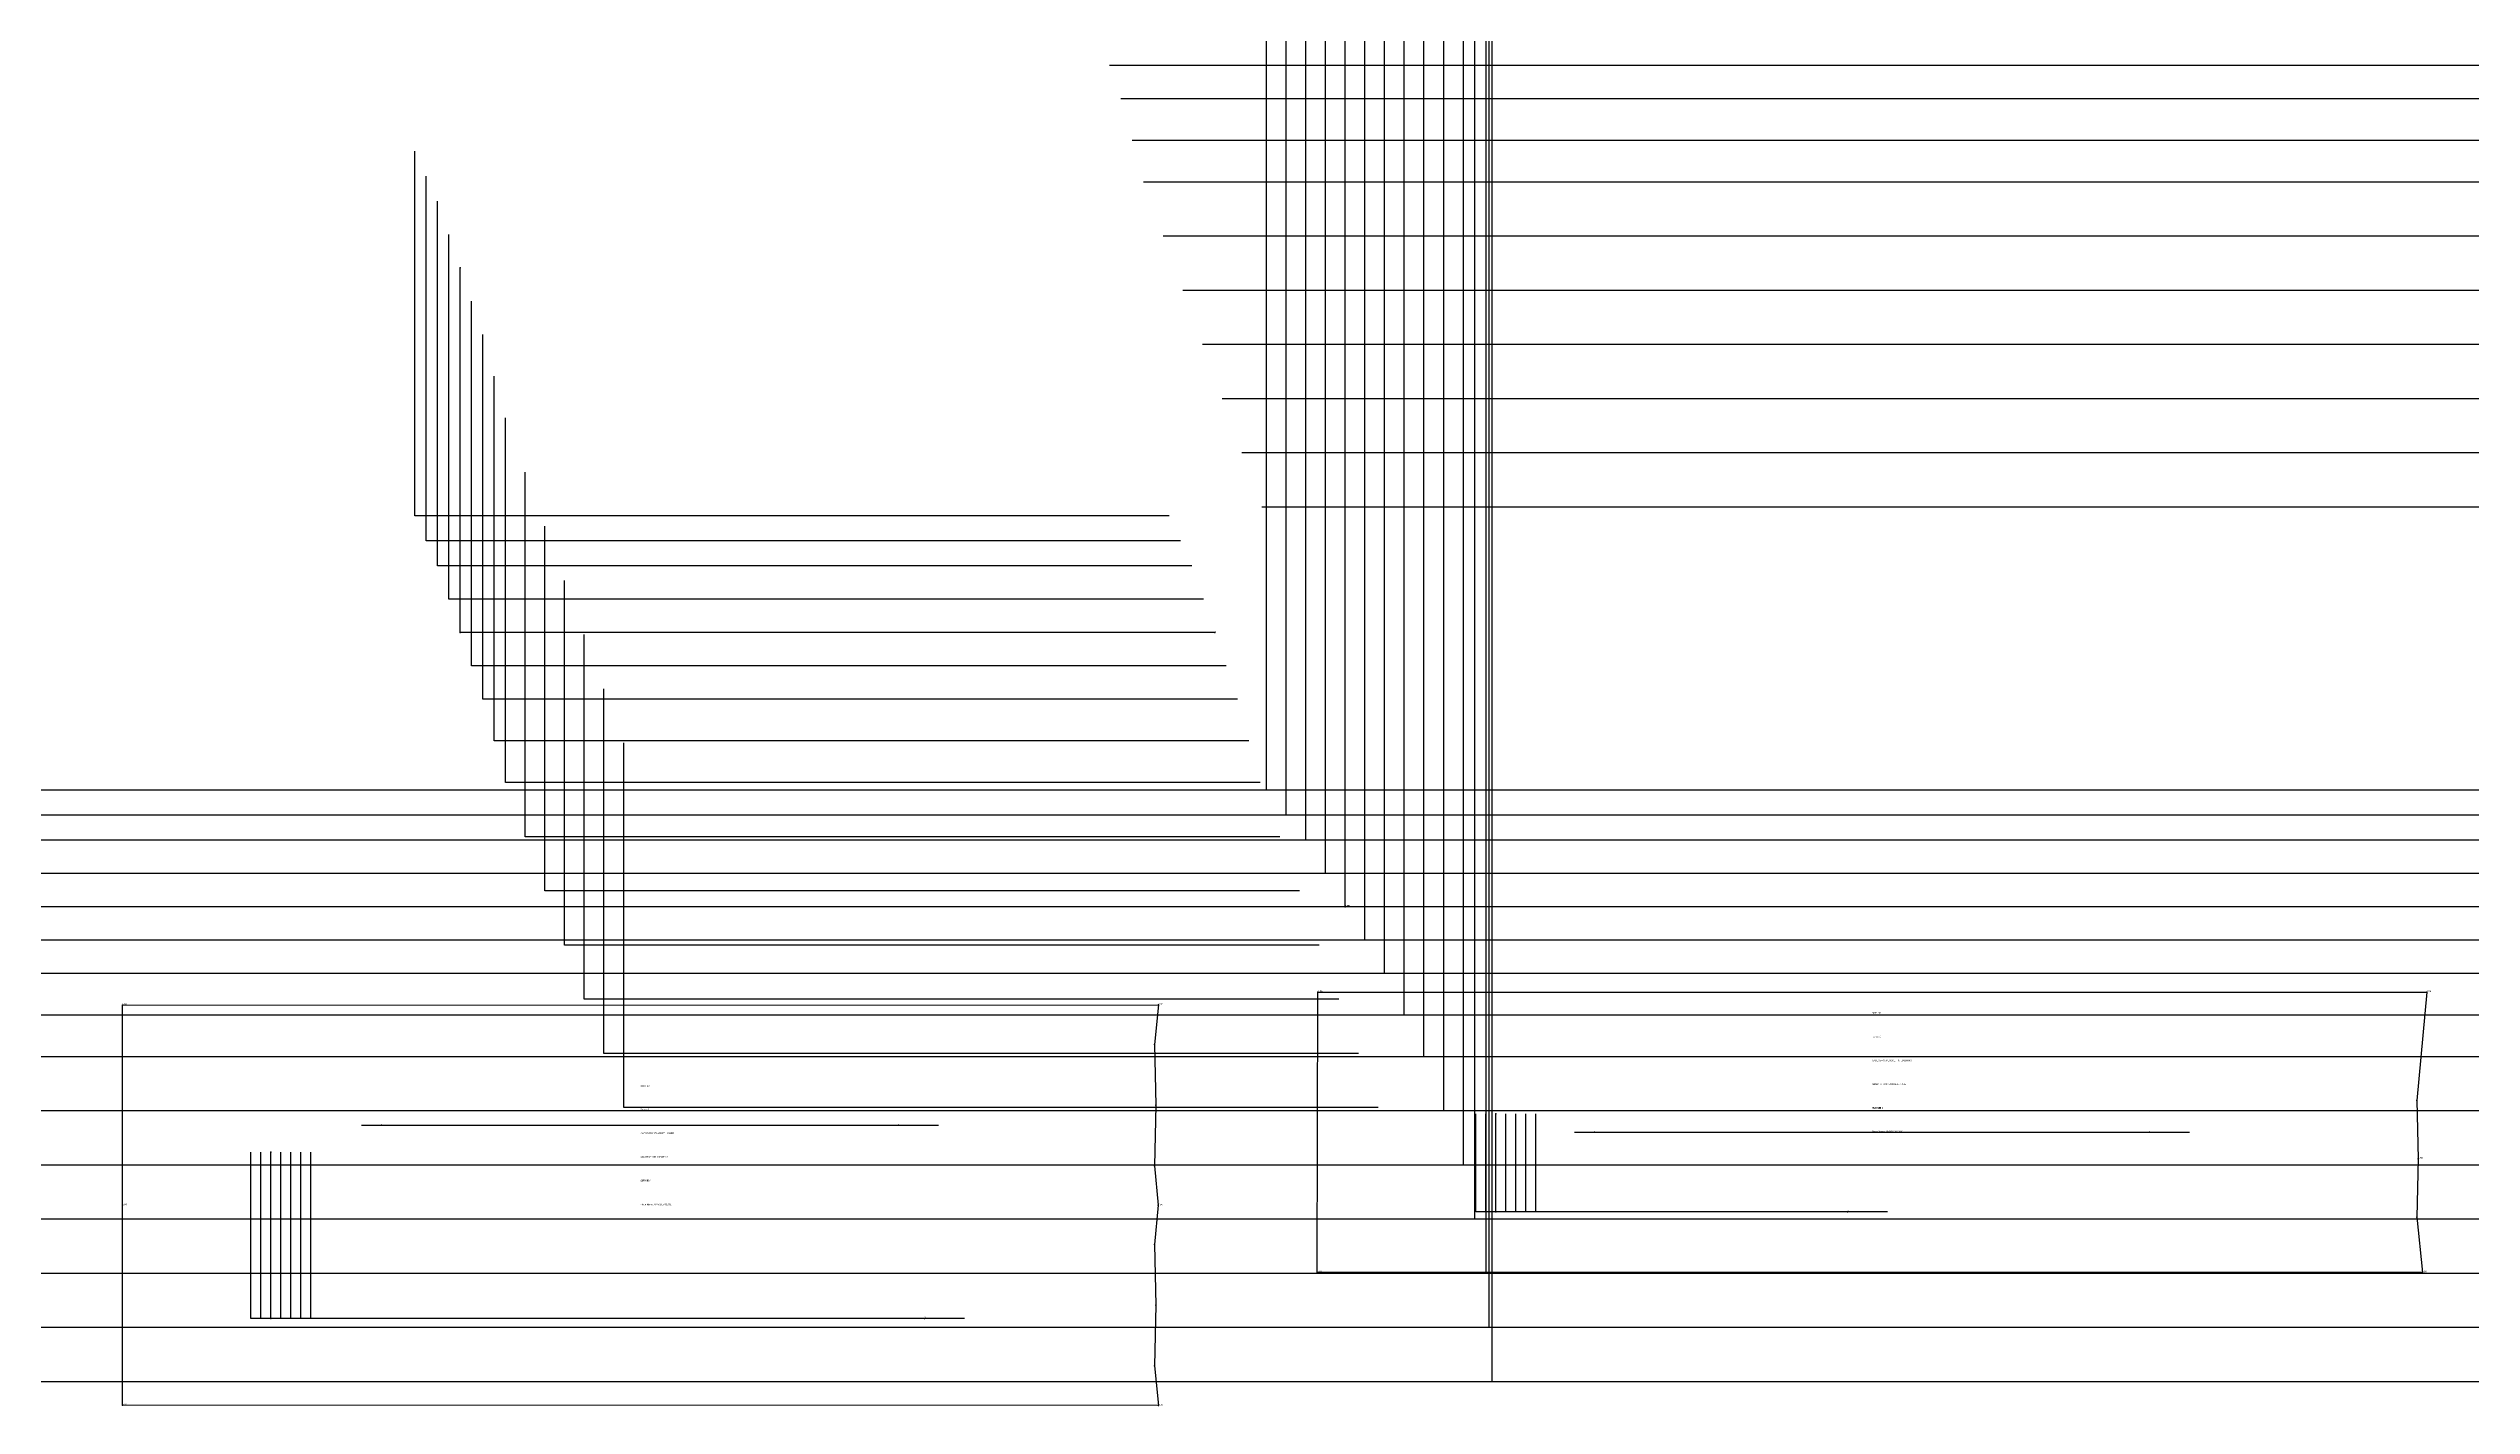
# Model space of a CAD drawing. Extents: x -43 to 1613, y 0 to 910.
# Drawn here: x 827 to 1190.4, y 491.2 to 694.8 of the extents above; entities that cross this region are included whole.
import ezdxf

# ---------------------------------------------------------------- set-up
doc = ezdxf.new("R2010")
doc.units = 0

# ---------------------------------------------------------------- blocks, each defined once
blk = doc.blocks.new('GMX1016S18BK_42')
at = {"layer": '1'}
blk.add_lwpolyline([(1493.6496, 583.5193), (813.6128, 583.5193)], dxfattribs=at)
at = {"layer": '6'}
blk.add_line((1493.6496, 583.5193), (813.6128, 583.5193), dxfattribs=at)
at = {"layer": '8'}
blk.add_line((1009.7136, 583.5193), (1009.7136, 811.017), dxfattribs=at)
blk.add_lwpolyline([(995.1289, 624.6572), (881.9795, 624.6572), (881.9795, 679.3459)], dxfattribs=at)
blk = doc.blocks.new('GMX1016S18BK_44')
at = {"layer": '1'}
blk.add_lwpolyline([(1497.8508, 579.7703), (807.814, 579.7703)], dxfattribs=at)
at = {"layer": '6'}
blk.add_line((1497.8508, 579.7703), (807.814, 579.7703), dxfattribs=at)
at = {"layer": '8'}
blk.add_line((1012.665, 579.7703), (1012.665, 814.7686), dxfattribs=at)
blk.add_lwpolyline([(996.8307, 620.9081), (883.6813, 620.9081), (883.6813, 675.5969)], dxfattribs=at)
blk = doc.blocks.new('GMX1016S18BK_46')
at = {"layer": '1'}
blk.add_lwpolyline([(1502.0519, 576.0187), (802.0152, 576.0187)], dxfattribs=at)
at = {"layer": '6'}
blk.add_line((1502.0519, 576.0187), (802.0152, 576.0187), dxfattribs=at)
at = {"layer": '8'}
blk.add_line((1015.6165, 576.0187), (1015.6165, 818.5176), dxfattribs=at)
blk.add_lwpolyline([(998.5325, 617.1566), (885.3831, 617.1566), (885.3831, 671.8453)], dxfattribs=at)
blk = doc.blocks.new('GMX1016S18BK_48')
at = {"layer": '1'}
blk.add_lwpolyline([(1506.2531, 571.02), (796.2164, 571.02)], dxfattribs=at)
at = {"layer": '6'}
blk.add_line((1506.2531, 571.02), (796.2164, 571.02), dxfattribs=at)
at = {"layer": '8'}
blk.add_line((1018.568, 571.02), (1018.568, 823.5189), dxfattribs=at)
blk.add_lwpolyline([(1000.2343, 612.1578), (887.0849, 612.1578), (887.0849, 666.8466)], dxfattribs=at)
blk = doc.blocks.new('GMX1016S18BK_50')
at = {"layer": '1'}
blk.add_lwpolyline([(1510.4542, 566.0187), (790.4176, 566.0187)], dxfattribs=at)
at = {"layer": '2'}
for p in [(888.7867, 661.8453), (888.7867, 607.1566), (1001.9361, 607.1566), (1021.5195, 566.0187)]:
    blk.add_point(p, dxfattribs=at)
at = {"layer": '6'}
blk.add_line((1510.4542, 566.0187), (790.4176, 566.0187), dxfattribs=at)
at = {"layer": '8'}
blk.add_line((1021.5195, 566.0187), (1021.5195, 828.5176), dxfattribs=at)
blk.add_lwpolyline([(1001.9361, 607.1566), (888.7867, 607.1566), (888.7867, 661.8453)], dxfattribs=at)
at = {"layer": '2'}
blk.add_text('# 25', height=0.25, dxfattribs=at).set_placement((1021.5195, 566.0187))
at = {"layer": '8'}
for s, p in [('B', (1001.9361, 607.1566)), ('NM', (1021.5195, 566.0187))]:
    blk.add_text(s, height=0.25, dxfattribs=at).set_placement(p)
blk = doc.blocks.new('GMX1016S18BK_52')
at = {"layer": '1'}
blk.add_lwpolyline([(1514.6554, 561.02), (784.6187, 561.02)], dxfattribs=at)
at = {"layer": '5'}
blk.add_line((986.1677, 692.2694), (1356.0603, 692.2694), dxfattribs=at)
at = {"layer": '6'}
blk.add_line((1514.6554, 561.02), (784.6187, 561.02), dxfattribs=at)
at = {"layer": '7'}
blk.add_line((986.1677, 692.2694), (1356.0603, 692.2694), dxfattribs=at)
at = {"layer": '8'}
blk.add_line((1024.4709, 561.02), (1024.4709, 833.5188), dxfattribs=at)
blk.add_lwpolyline([(1003.6379, 602.1579), (890.4885, 602.1579), (890.4885, 656.8466)], dxfattribs=at)
blk = doc.blocks.new('GMX1016S18BK_54')
at = {"layer": '1'}
blk.add_lwpolyline([(1518.8566, 556.0187), (778.8199, 556.0187)], dxfattribs=at)
at = {"layer": '5'}
blk.add_line((987.8696, 687.2682), (1357.7621, 687.2682), dxfattribs=at)
at = {"layer": '6'}
blk.add_line((1518.8566, 556.0187), (778.8199, 556.0187), dxfattribs=at)
at = {"layer": '7'}
blk.add_line((987.8696, 687.2682), (1357.7621, 687.2682), dxfattribs=at)
at = {"layer": '8'}
blk.add_line((1027.4224, 556.0187), (1027.4224, 838.5175), dxfattribs=at)
blk.add_lwpolyline([(1005.3397, 597.1566), (892.1903, 597.1566), (892.1903, 651.8453)], dxfattribs=at)
blk = doc.blocks.new('GMX1016S18BK_56')
at = {"layer": '1'}
blk.add_lwpolyline([(1523.0577, 549.7704), (773.0211, 549.7704)], dxfattribs=at)
at = {"layer": '5'}
blk.add_line((989.5714, 681.0198), (1359.4639, 681.0198), dxfattribs=at)
at = {"layer": '6'}
blk.add_line((1523.0577, 549.7704), (773.0211, 549.7704), dxfattribs=at)
at = {"layer": '7'}
blk.add_line((989.5714, 681.0198), (1359.4639, 681.0198), dxfattribs=at)
at = {"layer": '8'}
blk.add_line((1030.3739, 549.7704), (1030.3739, 844.7685), dxfattribs=at)
blk.add_lwpolyline([(1007.0415, 590.9082), (893.8921, 590.9082), (893.8921, 645.5969)], dxfattribs=at)
blk = doc.blocks.new('GMX1016S18BK_58')
at = {"layer": '1'}
blk.add_lwpolyline([(1527.2589, 543.5194), (767.2223, 543.5194)], dxfattribs=at)
at = {"layer": '5'}
blk.add_line((991.2731, 674.7688), (1361.1657, 674.7688), dxfattribs=at)
at = {"layer": '6'}
blk.add_line((1527.2589, 543.5194), (767.2223, 543.5194), dxfattribs=at)
at = {"layer": '7'}
blk.add_line((991.2731, 674.7688), (1361.1657, 674.7688), dxfattribs=at)
at = {"layer": '8'}
blk.add_line((1033.3254, 543.5194), (1033.3254, 851.0169), dxfattribs=at)
blk.add_lwpolyline([(1008.7433, 584.6572), (895.5939, 584.6572), (895.5939, 639.346)], dxfattribs=at)
blk = doc.blocks.new('GMX1016S18BK_60')
at = {"layer": '1'}
blk.add_lwpolyline([(1532.7097, 535.394), (760.1738, 535.394)], dxfattribs=at)
at = {"layer": '5'}
blk.add_line((994.2246, 666.6434), (1364.1172, 666.6434), dxfattribs=at)
at = {"layer": '6'}
blk.add_line((1532.7097, 535.394), (760.1738, 535.394), dxfattribs=at)
at = {"layer": '7'}
blk.add_line((994.2246, 666.6434), (1364.1172, 666.6434), dxfattribs=at)
at = {"layer": '8'}
blk.add_line((1036.2769, 535.394), (1036.2769, 858.5124), dxfattribs=at)
blk.add_lwpolyline([(1011.6948, 576.5318), (898.5454, 576.5318), (898.5454, 631.2205)], dxfattribs=at)
blk = doc.blocks.new('GMX1016S18BK_62')
at = {"layer": '1'}
blk.add_lwpolyline([(1538.1606, 527.2685), (753.1253, 527.2685)], dxfattribs=at)
at = {"layer": '5'}
blk.add_line((997.1761, 658.5179), (1367.0687, 658.5179), dxfattribs=at)
at = {"layer": '6'}
blk.add_line((1538.1606, 527.2685), (753.1253, 527.2685), dxfattribs=at)
at = {"layer": '7'}
blk.add_line((997.1761, 658.5179), (1367.0687, 658.5179), dxfattribs=at)
at = {"layer": '8'}
blk.add_line((1039.2284, 527.2685), (1039.2284, 866.008), dxfattribs=at)
blk.add_lwpolyline([(1014.6462, 568.4063), (901.4968, 568.4063), (901.4968, 623.0951)], dxfattribs=at)
blk = doc.blocks.new('GMX1016S18BK_64')
at = {"layer": '1'}
blk.add_lwpolyline([(1543.6114, 519.143), (746.0768, 519.143)], dxfattribs=at)
at = {"layer": '5'}
blk.add_line((1000.1276, 650.3925), (1370.0202, 650.3925), dxfattribs=at)
at = {"layer": '6'}
blk.add_line((1543.6114, 519.143), (746.0768, 519.143), dxfattribs=at)
at = {"layer": '7'}
blk.add_line((1000.1276, 650.3925), (1370.0202, 650.3925), dxfattribs=at)
at = {"layer": '8'}
blk.add_line((1040.9301, 519.143), (1040.9301, 873.4933), dxfattribs=at)
blk.add_lwpolyline([(1017.5977, 560.2809), (904.4483, 560.2809), (904.4483, 614.9696)], dxfattribs=at)
blk = doc.blocks.new('GMX1016S18BK_66')
at = {"layer": '1'}
blk.add_lwpolyline([(1549.0622, 511.0176), (739.0283, 511.0176)], dxfattribs=at)
at = {"layer": '5'}
blk.add_line((1003.0791, 642.267), (1372.9717, 642.267), dxfattribs=at)
at = {"layer": '6'}
blk.add_line((1549.0622, 511.0176), (739.0283, 511.0176), dxfattribs=at)
at = {"layer": '7'}
blk.add_line((1003.0791, 642.267), (1372.9717, 642.267), dxfattribs=at)
at = {"layer": '8'}
blk.add_line((1042.632, 511.0176), (1042.632, 880.9889), dxfattribs=at)
blk.add_lwpolyline([(1020.5492, 552.1554), (907.3998, 552.1554), (907.3998, 606.8442)], dxfattribs=at)
blk = doc.blocks.new('GMX1016S18BK_68')
at = {"layer": '1'}
blk.add_lwpolyline([(1554.5131, 502.8921), (731.9798, 502.8921)], dxfattribs=at)
at = {"layer": '5'}
blk.add_line((1006.0305, 634.1415), (1375.9231, 634.1415), dxfattribs=at)
at = {"layer": '6'}
blk.add_line((1554.5131, 502.8921), (731.9798, 502.8921), dxfattribs=at)
at = {"layer": '7'}
blk.add_line((1006.0305, 634.1415), (1375.9231, 634.1415), dxfattribs=at)
at = {"layer": '8'}
blk.add_line((1043.0841, 502.8921), (1043.0841, 888.4743), dxfattribs=at)
blk.add_lwpolyline([(1023.5007, 544.0299), (910.3513, 544.0299), (910.3513, 598.7187)], dxfattribs=at)
blk = doc.blocks.new('GMX1016S18BK_70')
at = {"layer": '1'}
blk.add_lwpolyline([(1559.9639, 494.7667), (724.9313, 494.7667)], dxfattribs=at)
at = {"layer": '5'}
blk.add_line((1008.982, 626.0161), (1378.8746, 626.0161), dxfattribs=at)
at = {"layer": '6'}
blk.add_line((1559.9639, 494.7667), (724.9313, 494.7667), dxfattribs=at)
at = {"layer": '7'}
blk.add_line((1008.982, 626.0161), (1378.8746, 626.0161), dxfattribs=at)
at = {"layer": '8'}
blk.add_line((1043.5362, 494.7667), (1043.5362, 895.9698), dxfattribs=at)
blk.add_lwpolyline([(1026.4522, 535.9045), (913.3028, 535.9045), (913.3028, 590.5932)], dxfattribs=at)
blk = doc.blocks.new('GMX1016S18YL_42')
at = {"layer": '1'}
for points in [[(838.1213, 551.269), (993.5033, 551.3096)], [(838.1213, 521.2563), (838.1213, 551.269)], [(993.5033, 551.3096), (992.9242, 545.3584), (993.1324, 536.2576), (993.1324, 536.2576), (992.9242, 527.1567), (993.455, 521.2563)], [(838.1213, 491.2437), (838.1213, 521.2563)], [(993.455, 521.2563), (992.9242, 515.3559), (993.1324, 506.2551), (993.1324, 506.2551), (992.9242, 497.1542), (993.5033, 491.203)], [(993.5033, 491.203), (838.1213, 491.2437)]]:
    blk.add_lwpolyline(points, dxfattribs=at)
at = {"layer": '5'}
blk.add_line((882.9955, 533.2756), (960.5264, 533.2756), dxfattribs=at)
at = {"layer": '7'}
blk.add_line((882.9955, 533.2756), (960.5264, 533.2756), dxfattribs=at)
at = {"layer": '8'}
blk.add_lwpolyline([(964.3974, 504.2612), (866.4067, 504.2612), (866.4067, 529.204)], dxfattribs=at)
at = {"layer": '1'}
for s, p in [('SIZE: 42', (915.8123, 524.8123)), ('Piece Name: GMX1016S18YL', (915.8123, 521.2563))]:
    blk.add_text(s, height=0.25, dxfattribs=at).set_placement(p)
blk = doc.blocks.new('GMX1016S18YL_44')
at = {"layer": '1'}
for points in [[(838.1213, 551.269), (993.5033, 551.3096)], [(838.1213, 521.2563), (838.1213, 551.269)], [(993.5033, 551.3096), (992.9242, 545.3584), (993.1324, 536.2576), (993.1324, 536.2576), (992.9242, 527.1567), (993.455, 521.2563)], [(838.1213, 491.2437), (838.1213, 521.2563)], [(993.455, 521.2563), (992.9242, 515.3559), (993.1324, 506.2551), (993.1324, 506.2551), (992.9242, 497.1542), (993.5033, 491.203)], [(993.5033, 491.203), (838.1213, 491.2437)]]:
    blk.add_lwpolyline(points, dxfattribs=at)
at = {"layer": '5'}
blk.add_line((881.4944, 533.2756), (959.0253, 533.2756), dxfattribs=at)
at = {"layer": '7'}
blk.add_line((881.4944, 533.2756), (959.0253, 533.2756), dxfattribs=at)
at = {"layer": '8'}
blk.add_lwpolyline([(962.8963, 504.2612), (864.9056, 504.2612), (864.9056, 529.204)], dxfattribs=at)
at = {"layer": '1'}
for s, p in [('SIZE: 44', (915.8123, 524.8123)), ('Piece Name: GMX1016S18YL', (915.8123, 521.2563))]:
    blk.add_text(s, height=0.25, dxfattribs=at).set_placement(p)
blk = doc.blocks.new('GMX1016S18YL_46')
at = {"layer": '1'}
for points in [[(838.1213, 551.269), (993.5033, 551.3096)], [(838.1213, 521.2563), (838.1213, 551.269)], [(993.5033, 551.3096), (992.9242, 545.3584), (993.1324, 536.2576), (993.1324, 536.2576), (992.9242, 527.1567), (993.455, 521.2563)], [(838.1213, 491.2437), (838.1213, 521.2563)], [(993.455, 521.2563), (992.9242, 515.3559), (993.1324, 506.2551), (993.1324, 506.2551), (992.9242, 497.1542), (993.5033, 491.203)], [(993.5033, 491.203), (838.1213, 491.2437)]]:
    blk.add_lwpolyline(points, dxfattribs=at)
at = {"layer": '5'}
blk.add_line((879.9932, 533.2756), (957.5242, 533.2756), dxfattribs=at)
at = {"layer": '7'}
blk.add_line((879.9932, 533.2756), (957.5242, 533.2756), dxfattribs=at)
at = {"layer": '8'}
blk.add_lwpolyline([(961.3951, 504.2612), (863.4045, 504.2612), (863.4045, 529.204)], dxfattribs=at)
at = {"layer": '1'}
for s, p in [('SIZE: 46', (915.8123, 524.8123)), ('Piece Name: GMX1016S18YL', (915.8123, 521.2563))]:
    blk.add_text(s, height=0.25, dxfattribs=at).set_placement(p)
blk = doc.blocks.new('GMX1016S18YL_48')
at = {"layer": '1'}
for points in [[(838.1213, 551.269), (993.5033, 551.3096)], [(838.1213, 521.2563), (838.1213, 551.269)], [(993.5033, 551.3096), (992.9242, 545.3584), (993.1324, 536.2576), (993.1324, 536.2576), (992.9242, 527.1567), (993.455, 521.2563)], [(838.1213, 491.2437), (838.1213, 521.2563)], [(993.455, 521.2563), (992.9242, 515.3559), (993.1324, 506.2551), (993.1324, 506.2551), (992.9242, 497.1542), (993.5033, 491.203)], [(993.5033, 491.203), (838.1213, 491.2437)]]:
    blk.add_lwpolyline(points, dxfattribs=at)
at = {"layer": '5'}
blk.add_line((878.4921, 533.2756), (956.023, 533.2756), dxfattribs=at)
at = {"layer": '7'}
blk.add_line((878.4921, 533.2756), (956.023, 533.2756), dxfattribs=at)
at = {"layer": '8'}
blk.add_lwpolyline([(959.894, 504.2612), (861.9033, 504.2612), (861.9033, 529.204)], dxfattribs=at)
at = {"layer": '1'}
for s, p in [('SIZE: 48', (915.8123, 524.8123)), ('Piece Name: GMX1016S18YL', (915.8123, 521.2563))]:
    blk.add_text(s, height=0.25, dxfattribs=at).set_placement(p)
blk = doc.blocks.new('GMX1016S18YL_50')
at = {"layer": '1'}
for points in [[(838.1213, 551.269), (993.5033, 551.3096)], [(838.1213, 521.2563), (838.1213, 551.269)], [(993.5033, 551.3096), (992.9242, 545.3584), (993.1324, 536.2576), (993.1324, 536.2576), (992.9242, 527.1567), (993.455, 521.2563)], [(838.1213, 491.2437), (838.1213, 521.2563)], [(993.455, 521.2563), (992.9242, 515.3559), (993.1324, 506.2551), (993.1324, 506.2551), (992.9242, 497.1542), (993.5033, 491.203)], [(993.5033, 491.203), (838.1213, 491.2437)]]:
    blk.add_lwpolyline(points, dxfattribs=at)
at = {"layer": '2'}
for p in [(838.1213, 551.269), (838.1213, 551.269), (993.5033, 551.3096), (993.5033, 551.3096), (992.9242, 545.3584), (993.1324, 536.2576), (993.1324, 536.2576), (876.9909, 533.2756), (954.5219, 533.2756), (860.4022, 529.204), (992.9242, 527.1567), (838.1213, 521.2563), (838.1213, 521.2563), (993.455, 521.2563), (993.455, 521.2563), (992.9242, 515.3559), (993.1324, 506.2551), (993.1324, 506.2551), (860.4022, 504.2612), (958.3928, 504.2612), (992.9242, 497.1542), (838.1213, 491.2437), (838.1213, 491.2437), (993.5033, 491.203), (993.5033, 491.203)]:
    blk.add_point(p, dxfattribs=at)
at = {"layer": '4'}
for p in [(993.1324, 536.2576, -3.998), (838.1213, 521.2563, -3.998), (838.1213, 521.2563, -3.998), (993.455, 521.2563, -3.998), (993.1324, 506.2551, -3.998)]:
    blk.add_point(p, dxfattribs=at)
at = {"layer": '5'}
blk.add_line((876.9909, 533.2756), (954.5219, 533.2756), dxfattribs=at)
at = {"layer": '7'}
blk.add_line((876.9909, 533.2756), (954.5219, 533.2756), dxfattribs=at)
at = {"layer": '8'}
blk.add_lwpolyline([(958.3928, 504.2612), (860.4022, 504.2612), (860.4022, 529.204)], dxfattribs=at)
at = {"layer": '1'}
for s, p in [('SIZE: 50', (915.8123, 539.0363)), ('Fabric: 1', (915.8123, 535.4803)), ('CATEGORY: PLACKET LOWER', (915.8123, 531.9243)), ('ANNOTATION: 1XFABRIC', (915.8123, 528.3683)), ('Quantity: 1', (915.8123, 524.8123)), ('Piece Name: GMX1016S18YL', (915.8123, 521.2563))]:
    blk.add_text(s, height=0.25, dxfattribs=at).set_placement(p)
at = {"layer": '2'}
for p in [(838.1213, 551.269), (838.1213, 551.269), (993.5033, 551.3096), (993.5033, 551.3096), (838.1213, 521.2563), (838.1213, 521.2563), (993.455, 521.2563), (838.1213, 491.2437), (838.1213, 491.2437), (993.5033, 491.203), (993.5033, 491.203)]:
    blk.add_text('# 56', height=0.25, dxfattribs=at).set_placement(p)
at = {"layer": '8'}
blk.add_text('B', height=0.25, dxfattribs=at).set_placement((958.3928, 504.2612))
blk = doc.blocks.new('GMX1016S18YL_52')
at = {"layer": '1'}
for points in [[(838.1213, 551.269), (993.5033, 551.3096)], [(838.1213, 521.2563), (838.1213, 551.269)], [(993.5033, 551.3096), (992.9242, 545.3584), (993.1324, 536.2576), (993.1324, 536.2576), (992.9242, 527.1567), (993.455, 521.2563)], [(838.1213, 491.2437), (838.1213, 521.2563)], [(993.455, 521.2563), (992.9242, 515.3559), (993.1324, 506.2551), (993.1324, 506.2551), (992.9242, 497.1542), (993.5033, 491.203)], [(993.5033, 491.203), (838.1213, 491.2437)]]:
    blk.add_lwpolyline(points, dxfattribs=at)
at = {"layer": '5'}
blk.add_line((875.4898, 533.2756), (953.0208, 533.2756), dxfattribs=at)
at = {"layer": '7'}
blk.add_line((875.4898, 533.2756), (953.0208, 533.2756), dxfattribs=at)
at = {"layer": '8'}
blk.add_lwpolyline([(956.8917, 504.2612), (858.9011, 504.2612), (858.9011, 529.204)], dxfattribs=at)
at = {"layer": '1'}
for s, p in [('SIZE: 52', (915.8123, 524.8123)), ('Piece Name: GMX1016S18YL', (915.8123, 521.2563))]:
    blk.add_text(s, height=0.25, dxfattribs=at).set_placement(p)
blk = doc.blocks.new('GMX1016S18YL_54')
at = {"layer": '1'}
for points in [[(838.1213, 551.269), (993.5033, 551.3096)], [(838.1213, 521.2563), (838.1213, 551.269)], [(993.5033, 551.3096), (992.9242, 545.3584), (993.1324, 536.2576), (993.1324, 536.2576), (992.9242, 527.1567), (993.455, 521.2563)], [(838.1213, 491.2437), (838.1213, 521.2563)], [(993.455, 521.2563), (992.9242, 515.3559), (993.1324, 506.2551), (993.1324, 506.2551), (992.9242, 497.1542), (993.5033, 491.203)], [(993.5033, 491.203), (838.1213, 491.2437)]]:
    blk.add_lwpolyline(points, dxfattribs=at)
at = {"layer": '5'}
blk.add_line((873.9887, 533.2756), (951.5196, 533.2756), dxfattribs=at)
at = {"layer": '7'}
blk.add_line((873.9887, 533.2756), (951.5196, 533.2756), dxfattribs=at)
at = {"layer": '8'}
blk.add_lwpolyline([(955.3906, 504.2612), (857.3999, 504.2612), (857.3999, 529.204)], dxfattribs=at)
at = {"layer": '1'}
for s, p in [('SIZE: 54', (915.8123, 524.8123)), ('Piece Name: GMX1016S18YL', (915.8123, 521.2563))]:
    blk.add_text(s, height=0.25, dxfattribs=at).set_placement(p)
blk = doc.blocks.new('GMX1016S18YL_56')
at = {"layer": '1'}
for points in [[(838.1213, 551.269), (993.5033, 551.3096)], [(838.1213, 521.2563), (838.1213, 551.269)], [(993.5033, 551.3096), (992.9242, 545.3584), (993.1324, 536.2576), (993.1324, 536.2576), (992.9242, 527.1567), (993.455, 521.2563)], [(838.1213, 491.2437), (838.1213, 521.2563)], [(993.455, 521.2563), (992.9242, 515.3559), (993.1324, 506.2551), (993.1324, 506.2551), (992.9242, 497.1542), (993.5033, 491.203)], [(993.5033, 491.203), (838.1213, 491.2437)]]:
    blk.add_lwpolyline(points, dxfattribs=at)
at = {"layer": '5'}
blk.add_line((873.9887, 533.2756), (951.5196, 533.2756), dxfattribs=at)
at = {"layer": '7'}
blk.add_line((873.9887, 533.2756), (951.5196, 533.2756), dxfattribs=at)
at = {"layer": '8'}
blk.add_lwpolyline([(955.3906, 504.2612), (857.3999, 504.2612), (857.3999, 529.204)], dxfattribs=at)
at = {"layer": '1'}
for s, p in [('SIZE: 56', (915.8123, 524.8123)), ('Piece Name: GMX1016S18YL', (915.8123, 521.2563))]:
    blk.add_text(s, height=0.25, dxfattribs=at).set_placement(p)
blk = doc.blocks.new('GMX1016S18YL_58')
at = {"layer": '1'}
for points in [[(838.1213, 551.269), (993.5033, 551.3096)], [(838.1213, 521.2563), (838.1213, 551.269)], [(993.5033, 551.3096), (992.9242, 545.3584), (993.1324, 536.2576), (993.1324, 536.2576), (992.9242, 527.1567), (993.455, 521.2563)], [(838.1213, 491.2437), (838.1213, 521.2563)], [(993.455, 521.2563), (992.9242, 515.3559), (993.1324, 506.2551), (993.1324, 506.2551), (992.9242, 497.1542), (993.5033, 491.203)], [(993.5033, 491.203), (838.1213, 491.2437)]]:
    blk.add_lwpolyline(points, dxfattribs=at)
at = {"layer": '5'}
blk.add_line((873.9887, 533.2756), (951.5196, 533.2756), dxfattribs=at)
at = {"layer": '7'}
blk.add_line((873.9887, 533.2756), (951.5196, 533.2756), dxfattribs=at)
at = {"layer": '8'}
blk.add_lwpolyline([(955.3906, 504.2612), (857.3999, 504.2612), (857.3999, 529.204)], dxfattribs=at)
at = {"layer": '1'}
for s, p in [('SIZE: 58', (915.8123, 524.8123)), ('Piece Name: GMX1016S18YL', (915.8123, 521.2563))]:
    blk.add_text(s, height=0.25, dxfattribs=at).set_placement(p)
blk = doc.blocks.new('GMX1016S18YL_60')
at = {"layer": '1'}
for points in [[(838.1213, 551.269), (993.5033, 551.3096)], [(838.1213, 521.2563), (838.1213, 551.269)], [(993.5033, 551.3096), (992.9242, 545.3584), (993.1324, 536.2576), (993.1324, 536.2576), (992.9242, 527.1567), (993.455, 521.2563)], [(838.1213, 491.2437), (838.1213, 521.2563)], [(993.455, 521.2563), (992.9242, 515.3559), (993.1324, 506.2551), (993.1324, 506.2551), (992.9242, 497.1542), (993.5033, 491.203)], [(993.5033, 491.203), (838.1213, 491.2437)]]:
    blk.add_lwpolyline(points, dxfattribs=at)
at = {"layer": '5'}
blk.add_line((873.9887, 533.2756), (951.5196, 533.2756), dxfattribs=at)
at = {"layer": '7'}
blk.add_line((873.9887, 533.2756), (951.5196, 533.2756), dxfattribs=at)
at = {"layer": '8'}
blk.add_lwpolyline([(955.3906, 504.2612), (857.3999, 504.2612), (857.3999, 529.204)], dxfattribs=at)
at = {"layer": '1'}
for s, p in [('SIZE: 60', (915.8123, 524.8123)), ('Piece Name: GMX1016S18YL', (915.8123, 521.2563))]:
    blk.add_text(s, height=0.25, dxfattribs=at).set_placement(p)
blk = doc.blocks.new('GMX1016S18YL_62')
at = {"layer": '1'}
for points in [[(838.1213, 551.269), (993.5033, 551.3096)], [(838.1213, 521.2563), (838.1213, 551.269)], [(993.5033, 551.3096), (992.9242, 545.3584), (993.1324, 536.2576), (993.1324, 536.2576), (992.9242, 527.1567), (993.455, 521.2563)], [(838.1213, 491.2437), (838.1213, 521.2563)], [(993.455, 521.2563), (992.9242, 515.3559), (993.1324, 506.2551), (993.1324, 506.2551), (992.9242, 497.1542), (993.5033, 491.203)], [(993.5033, 491.203), (838.1213, 491.2437)]]:
    blk.add_lwpolyline(points, dxfattribs=at)
at = {"layer": '5'}
blk.add_line((873.9887, 533.2756), (951.5196, 533.2756), dxfattribs=at)
at = {"layer": '7'}
blk.add_line((873.9887, 533.2756), (951.5196, 533.2756), dxfattribs=at)
at = {"layer": '8'}
blk.add_lwpolyline([(955.3906, 504.2612), (857.3999, 504.2612), (857.3999, 529.204)], dxfattribs=at)
at = {"layer": '1'}
for s, p in [('SIZE: 62', (915.8123, 524.8123)), ('Piece Name: GMX1016S18YL', (915.8123, 521.2563))]:
    blk.add_text(s, height=0.25, dxfattribs=at).set_placement(p)
blk = doc.blocks.new('GMX1016S18YL_64')
at = {"layer": '1'}
for points in [[(838.1213, 551.269), (993.5033, 551.3096)], [(838.1213, 521.2563), (838.1213, 551.269)], [(993.5033, 551.3096), (992.9242, 545.3584), (993.1324, 536.2576), (993.1324, 536.2576), (992.9242, 527.1567), (993.455, 521.2563)], [(838.1213, 491.2437), (838.1213, 521.2563)], [(993.455, 521.2563), (992.9242, 515.3559), (993.1324, 506.2551), (993.1324, 506.2551), (992.9242, 497.1542), (993.5033, 491.203)], [(993.5033, 491.203), (838.1213, 491.2437)]]:
    blk.add_lwpolyline(points, dxfattribs=at)
at = {"layer": '5'}
blk.add_line((873.9887, 533.2756), (951.5196, 533.2756), dxfattribs=at)
at = {"layer": '7'}
blk.add_line((873.9887, 533.2756), (951.5196, 533.2756), dxfattribs=at)
at = {"layer": '8'}
blk.add_lwpolyline([(955.3906, 504.2612), (857.3999, 504.2612), (857.3999, 529.204)], dxfattribs=at)
at = {"layer": '1'}
for s, p in [('SIZE: 64', (915.8123, 524.8123)), ('Piece Name: GMX1016S18YL', (915.8123, 521.2563))]:
    blk.add_text(s, height=0.25, dxfattribs=at).set_placement(p)
blk = doc.blocks.new('GMX1016S18YL_66')
at = {"layer": '1'}
for points in [[(838.1213, 551.269), (993.5033, 551.3096)], [(838.1213, 521.2563), (838.1213, 551.269)], [(993.5033, 551.3096), (992.9242, 545.3584), (993.1324, 536.2576), (993.1324, 536.2576), (992.9242, 527.1567), (993.455, 521.2563)], [(838.1213, 491.2437), (838.1213, 521.2563)], [(993.455, 521.2563), (992.9242, 515.3559), (993.1324, 506.2551), (993.1324, 506.2551), (992.9242, 497.1542), (993.5033, 491.203)], [(993.5033, 491.203), (838.1213, 491.2437)]]:
    blk.add_lwpolyline(points, dxfattribs=at)
at = {"layer": '5'}
blk.add_line((873.9887, 533.2756), (951.5196, 533.2756), dxfattribs=at)
at = {"layer": '7'}
blk.add_line((873.9887, 533.2756), (951.5196, 533.2756), dxfattribs=at)
at = {"layer": '8'}
blk.add_lwpolyline([(955.3906, 504.2612), (857.3999, 504.2612), (857.3999, 529.204)], dxfattribs=at)
at = {"layer": '1'}
for s, p in [('SIZE: 66', (915.8123, 524.8123)), ('Piece Name: GMX1016S18YL', (915.8123, 521.2563))]:
    blk.add_text(s, height=0.25, dxfattribs=at).set_placement(p)
blk = doc.blocks.new('GMX1016S18YL_68')
at = {"layer": '1'}
for points in [[(838.1213, 551.269), (993.5033, 551.3096)], [(838.1213, 521.2563), (838.1213, 551.269)], [(993.5033, 551.3096), (992.9242, 545.3584), (993.1324, 536.2576), (993.1324, 536.2576), (992.9242, 527.1567), (993.455, 521.2563)], [(838.1213, 491.2437), (838.1213, 521.2563)], [(993.455, 521.2563), (992.9242, 515.3559), (993.1324, 506.2551), (993.1324, 506.2551), (992.9242, 497.1542), (993.5033, 491.203)], [(993.5033, 491.203), (838.1213, 491.2437)]]:
    blk.add_lwpolyline(points, dxfattribs=at)
at = {"layer": '5'}
blk.add_line((873.9887, 533.2756), (951.5196, 533.2756), dxfattribs=at)
at = {"layer": '7'}
blk.add_line((873.9887, 533.2756), (951.5196, 533.2756), dxfattribs=at)
at = {"layer": '8'}
blk.add_lwpolyline([(955.3906, 504.2612), (857.3999, 504.2612), (857.3999, 529.204)], dxfattribs=at)
at = {"layer": '1'}
for s, p in [('SIZE: 68', (915.8123, 524.8123)), ('Piece Name: GMX1016S18YL', (915.8123, 521.2563))]:
    blk.add_text(s, height=0.25, dxfattribs=at).set_placement(p)
blk = doc.blocks.new('GMX1016S18YL_70')
at = {"layer": '1'}
for points in [[(838.1213, 551.269), (993.5033, 551.3096)], [(838.1213, 521.2563), (838.1213, 551.269)], [(993.5033, 551.3096), (992.9242, 545.3584), (993.1324, 536.2576), (993.1324, 536.2576), (992.9242, 527.1567), (993.455, 521.2563)], [(838.1213, 491.2437), (838.1213, 521.2563)], [(993.455, 521.2563), (992.9242, 515.3559), (993.1324, 506.2551), (993.1324, 506.2551), (992.9242, 497.1542), (993.5033, 491.203)], [(993.5033, 491.203), (838.1213, 491.2437)]]:
    blk.add_lwpolyline(points, dxfattribs=at)
at = {"layer": '5'}
blk.add_line((873.9887, 533.2756), (951.5196, 533.2756), dxfattribs=at)
at = {"layer": '7'}
blk.add_line((873.9887, 533.2756), (951.5196, 533.2756), dxfattribs=at)
at = {"layer": '8'}
blk.add_lwpolyline([(955.3906, 504.2612), (857.3999, 504.2612), (857.3999, 529.204)], dxfattribs=at)
at = {"layer": '1'}
for s, p in [('SIZE: 70', (915.8123, 524.8123)), ('Piece Name: GMX1016S18YL', (915.8123, 521.2563))]:
    blk.add_text(s, height=0.25, dxfattribs=at).set_placement(p)
blk = doc.blocks.new('GMX1016S18IX_42')
at = {"layer": '1'}
for points in [[(1017.3234, 511.2004), (1017.4275, 553.212)], [(1017.4275, 553.212), (1183.701, 553.212)], [(1183.701, 553.212), (1182.2405, 536.9738), (1182.4412, 528.2108), (1182.4412, 528.2108), (1182.2405, 519.4809), (1183.0508, 511.1573)], [(1183.0508, 511.1573), (1017.3234, 511.2004)]]:
    blk.add_lwpolyline(points, dxfattribs=at)
at = {"layer": '5'}
blk.add_line((1064.9205, 532.1834), (1148.1105, 532.1834), dxfattribs=at)
at = {"layer": '7'}
blk.add_line((1064.9205, 532.1834), (1148.1105, 532.1834), dxfattribs=at)
at = {"layer": '8'}
blk.add_lwpolyline([(1102.83, 520.2632), (1050.1224, 520.2632), (1050.1224, 534.9774)], dxfattribs=at)
at = {"layer": '1'}
for s, p in [('SIZE: 42', (1100.5109, 535.7394)), ('Piece Name: GMX1016S18IX', (1100.5109, 532.1834))]:
    blk.add_text(s, height=0.25, dxfattribs=at).set_placement(p)
blk = doc.blocks.new('GMX1016S18IX_44')
at = {"layer": '1'}
for points in [[(1017.3234, 511.2004), (1017.4275, 553.212)], [(1017.4275, 553.212), (1183.701, 553.212)], [(1183.701, 553.212), (1182.2405, 536.9738), (1182.4412, 528.2108), (1182.4412, 528.2108), (1182.2405, 519.4809), (1183.0508, 511.1573)], [(1183.0508, 511.1573), (1017.3234, 511.2004)]]:
    blk.add_lwpolyline(points, dxfattribs=at)
at = {"layer": '5'}
blk.add_line((1063.4193, 532.1834), (1146.6094, 532.1834), dxfattribs=at)
at = {"layer": '7'}
blk.add_line((1063.4193, 532.1834), (1146.6094, 532.1834), dxfattribs=at)
at = {"layer": '8'}
blk.add_lwpolyline([(1101.3288, 520.2632), (1048.6213, 520.2632), (1048.6213, 534.9774)], dxfattribs=at)
at = {"layer": '1'}
for s, p in [('SIZE: 44', (1100.5109, 535.7394)), ('Piece Name: GMX1016S18IX', (1100.5109, 532.1834))]:
    blk.add_text(s, height=0.25, dxfattribs=at).set_placement(p)
blk = doc.blocks.new('GMX1016S18IX_46')
at = {"layer": '1'}
for points in [[(1017.3234, 511.2004), (1017.4275, 553.212)], [(1017.4275, 553.212), (1183.701, 553.212)], [(1183.701, 553.212), (1182.2405, 536.9738), (1182.4412, 528.2108), (1182.4412, 528.2108), (1182.2405, 519.4809), (1183.0508, 511.1573)], [(1183.0508, 511.1573), (1017.3234, 511.2004)]]:
    blk.add_lwpolyline(points, dxfattribs=at)
at = {"layer": '5'}
blk.add_line((1061.9182, 532.1834), (1145.1083, 532.1834), dxfattribs=at)
at = {"layer": '7'}
blk.add_line((1061.9182, 532.1834), (1145.1083, 532.1834), dxfattribs=at)
at = {"layer": '8'}
blk.add_lwpolyline([(1099.8277, 520.2632), (1047.1201, 520.2632), (1047.1201, 534.9774)], dxfattribs=at)
at = {"layer": '1'}
for s, p in [('SIZE: 46', (1100.5109, 535.7394)), ('Piece Name: GMX1016S18IX', (1100.5109, 532.1834))]:
    blk.add_text(s, height=0.25, dxfattribs=at).set_placement(p)
blk = doc.blocks.new('GMX1016S18IX_48')
at = {"layer": '1'}
for points in [[(1017.3234, 511.2004), (1017.4275, 553.212)], [(1017.4275, 553.212), (1183.701, 553.212)], [(1183.701, 553.212), (1182.2405, 536.9738), (1182.4412, 528.2108), (1182.4412, 528.2108), (1182.2405, 519.4809), (1183.0508, 511.1573)], [(1183.0508, 511.1573), (1017.3234, 511.2004)]]:
    blk.add_lwpolyline(points, dxfattribs=at)
at = {"layer": '5'}
blk.add_line((1060.417, 532.1834), (1143.6071, 532.1834), dxfattribs=at)
at = {"layer": '7'}
blk.add_line((1060.417, 532.1834), (1143.6071, 532.1834), dxfattribs=at)
at = {"layer": '8'}
blk.add_lwpolyline([(1098.3265, 520.2632), (1045.619, 520.2632), (1045.619, 534.9774)], dxfattribs=at)
at = {"layer": '1'}
for s, p in [('SIZE: 48', (1100.5109, 535.7394)), ('Piece Name: GMX1016S18IX', (1100.5109, 532.1834))]:
    blk.add_text(s, height=0.25, dxfattribs=at).set_placement(p)
blk = doc.blocks.new('GMX1016S18IX_50')
at = {"layer": '1'}
for points in [[(1017.3234, 511.2004), (1017.4275, 553.212)], [(1017.4275, 553.212), (1183.701, 553.212)], [(1183.701, 553.212), (1182.2405, 536.9738), (1182.4412, 528.2108), (1182.4412, 528.2108), (1182.2405, 519.4809), (1183.0508, 511.1573)], [(1183.0508, 511.1573), (1017.3234, 511.2004)]]:
    blk.add_lwpolyline(points, dxfattribs=at)
at = {"layer": '2'}
for p in [(1017.4275, 553.212), (1017.4275, 553.212), (1183.701, 553.212), (1183.701, 553.212), (1044.1179, 534.9774), (1182.2405, 536.9738), (1058.9159, 532.1834), (1142.106, 532.1834), (1182.4412, 528.2108), (1182.4412, 528.2108), (1044.1179, 520.2632), (1096.8254, 520.2632), (1182.2405, 519.4809), (1017.3234, 511.2004), (1017.3234, 511.2004), (1183.0508, 511.1573), (1183.0508, 511.1573)]:
    blk.add_point(p, dxfattribs=at)
at = {"layer": '4'}
blk.add_point((1182.4412, 528.2108, -3.998), dxfattribs=at)
at = {"layer": '5'}
blk.add_line((1058.9159, 532.1834), (1142.106, 532.1834), dxfattribs=at)
at = {"layer": '7'}
blk.add_line((1058.9159, 532.1834), (1142.106, 532.1834), dxfattribs=at)
at = {"layer": '8'}
blk.add_lwpolyline([(1096.8254, 520.2632), (1044.1179, 520.2632), (1044.1179, 534.9774)], dxfattribs=at)
at = {"layer": '1'}
for s, p in [('SIZE: 50', (1100.5109, 549.9634)), ('Fabric: 2', (1100.5109, 546.4074)), ('CATEGORY: PLACKET INTERLINING', (1100.5109, 542.8514)), ('ANNOTATION: 1XINTERLINING', (1100.5109, 539.2954)), ('Quantity: 1', (1100.5109, 535.7394)), ('Piece Name: GMX1016S18IX', (1100.5109, 532.1834))]:
    blk.add_text(s, height=0.25, dxfattribs=at).set_placement(p)
at = {"layer": '2'}
for p in [(1017.4275, 553.212), (1017.4275, 553.212), (1183.701, 553.212), (1183.701, 553.212), (1182.4412, 528.2108), (1017.3234, 511.2004), (1183.0508, 511.1573), (1183.0508, 511.1573)]:
    blk.add_text('# 56', height=0.25, dxfattribs=at).set_placement(p)
at = {"layer": '8'}
blk.add_text('B', height=0.25, dxfattribs=at).set_placement((1096.8254, 520.2632))
blk = doc.blocks.new('GMX1016S18IX_52')
at = {"layer": '1'}
for points in [[(1017.3234, 511.2004), (1017.4275, 553.212)], [(1017.4275, 553.212), (1183.701, 553.212)], [(1183.701, 553.212), (1182.2405, 536.9738), (1182.4412, 528.2108), (1182.4412, 528.2108), (1182.2405, 519.4809), (1183.0508, 511.1573)], [(1183.0508, 511.1573), (1017.3234, 511.2004)]]:
    blk.add_lwpolyline(points, dxfattribs=at)
at = {"layer": '5'}
blk.add_line((1057.4147, 532.1834), (1140.6048, 532.1834), dxfattribs=at)
at = {"layer": '7'}
blk.add_line((1057.4147, 532.1834), (1140.6048, 532.1834), dxfattribs=at)
at = {"layer": '8'}
blk.add_lwpolyline([(1095.3242, 520.2632), (1042.6167, 520.2632), (1042.6167, 534.9774)], dxfattribs=at)
at = {"layer": '1'}
for s, p in [('SIZE: 52', (1100.5109, 535.7394)), ('Piece Name: GMX1016S18IX', (1100.5109, 532.1834))]:
    blk.add_text(s, height=0.25, dxfattribs=at).set_placement(p)
blk = doc.blocks.new('GMX1016S18IX_54')
at = {"layer": '1'}
for points in [[(1017.3234, 511.2004), (1017.4275, 553.212)], [(1017.4275, 553.212), (1183.701, 553.212)], [(1183.701, 553.212), (1182.2405, 536.9738), (1182.4412, 528.2108), (1182.4412, 528.2108), (1182.2405, 519.4809), (1183.0508, 511.1573)], [(1183.0508, 511.1573), (1017.3234, 511.2004)]]:
    blk.add_lwpolyline(points, dxfattribs=at)
at = {"layer": '5'}
blk.add_line((1055.9136, 532.1834), (1139.1037, 532.1834), dxfattribs=at)
at = {"layer": '7'}
blk.add_line((1055.9136, 532.1834), (1139.1037, 532.1834), dxfattribs=at)
at = {"layer": '8'}
blk.add_lwpolyline([(1093.8231, 520.2632), (1041.1156, 520.2632), (1041.1156, 534.9774)], dxfattribs=at)
at = {"layer": '1'}
for s, p in [('SIZE: 54', (1100.5109, 535.7394)), ('Piece Name: GMX1016S18IX', (1100.5109, 532.1834))]:
    blk.add_text(s, height=0.25, dxfattribs=at).set_placement(p)
blk = doc.blocks.new('GMX1016S18IX_56')
at = {"layer": '1'}
for points in [[(1017.3234, 511.2004), (1017.4275, 553.212)], [(1017.4275, 553.212), (1183.701, 553.212)], [(1183.701, 553.212), (1182.2405, 536.9738), (1182.4412, 528.2108), (1182.4412, 528.2108), (1182.2405, 519.4809), (1183.0508, 511.1573)], [(1183.0508, 511.1573), (1017.3234, 511.2004)]]:
    blk.add_lwpolyline(points, dxfattribs=at)
at = {"layer": '5'}
blk.add_line((1055.9136, 532.1834), (1139.1037, 532.1834), dxfattribs=at)
at = {"layer": '7'}
blk.add_line((1055.9136, 532.1834), (1139.1037, 532.1834), dxfattribs=at)
at = {"layer": '8'}
blk.add_lwpolyline([(1093.8231, 520.2632), (1041.1156, 520.2632), (1041.1156, 534.9774)], dxfattribs=at)
at = {"layer": '1'}
for s, p in [('SIZE: 56', (1100.5109, 535.7394)), ('Piece Name: GMX1016S18IX', (1100.5109, 532.1834))]:
    blk.add_text(s, height=0.25, dxfattribs=at).set_placement(p)
blk = doc.blocks.new('GMX1016S18IX_58')
at = {"layer": '1'}
for points in [[(1017.3234, 511.2004), (1017.4275, 553.212)], [(1017.4275, 553.212), (1183.701, 553.212)], [(1183.701, 553.212), (1182.2405, 536.9738), (1182.4412, 528.2108), (1182.4412, 528.2108), (1182.2405, 519.4809), (1183.0508, 511.1573)], [(1183.0508, 511.1573), (1017.3234, 511.2004)]]:
    blk.add_lwpolyline(points, dxfattribs=at)
at = {"layer": '5'}
blk.add_line((1055.9136, 532.1834), (1139.1037, 532.1834), dxfattribs=at)
at = {"layer": '7'}
blk.add_line((1055.9136, 532.1834), (1139.1037, 532.1834), dxfattribs=at)
at = {"layer": '8'}
blk.add_lwpolyline([(1093.8231, 520.2632), (1041.1156, 520.2632), (1041.1156, 534.9774)], dxfattribs=at)
at = {"layer": '1'}
for s, p in [('SIZE: 58', (1100.5109, 535.7394)), ('Piece Name: GMX1016S18IX', (1100.5109, 532.1834))]:
    blk.add_text(s, height=0.25, dxfattribs=at).set_placement(p)
blk = doc.blocks.new('GMX1016S18IX_60')
at = {"layer": '1'}
for points in [[(1017.3234, 511.2004), (1017.4275, 553.212)], [(1017.4275, 553.212), (1183.701, 553.212)], [(1183.701, 553.212), (1182.2405, 536.9738), (1182.4412, 528.2108), (1182.4412, 528.2108), (1182.2405, 519.4809), (1183.0508, 511.1573)], [(1183.0508, 511.1573), (1017.3234, 511.2004)]]:
    blk.add_lwpolyline(points, dxfattribs=at)
at = {"layer": '5'}
blk.add_line((1055.9136, 532.1834), (1139.1037, 532.1834), dxfattribs=at)
at = {"layer": '7'}
blk.add_line((1055.9136, 532.1834), (1139.1037, 532.1834), dxfattribs=at)
at = {"layer": '8'}
blk.add_lwpolyline([(1093.8231, 520.2632), (1041.1156, 520.2632), (1041.1156, 534.9774)], dxfattribs=at)
at = {"layer": '1'}
for s, p in [('SIZE: 60', (1100.5109, 535.7394)), ('Piece Name: GMX1016S18IX', (1100.5109, 532.1834))]:
    blk.add_text(s, height=0.25, dxfattribs=at).set_placement(p)
blk = doc.blocks.new('GMX1016S18IX_62')
at = {"layer": '1'}
for points in [[(1017.3234, 511.2004), (1017.4275, 553.212)], [(1017.4275, 553.212), (1183.701, 553.212)], [(1183.701, 553.212), (1182.2405, 536.9738), (1182.4412, 528.2108), (1182.4412, 528.2108), (1182.2405, 519.4809), (1183.0508, 511.1573)], [(1183.0508, 511.1573), (1017.3234, 511.2004)]]:
    blk.add_lwpolyline(points, dxfattribs=at)
at = {"layer": '5'}
blk.add_line((1055.9136, 532.1834), (1139.1037, 532.1834), dxfattribs=at)
at = {"layer": '7'}
blk.add_line((1055.9136, 532.1834), (1139.1037, 532.1834), dxfattribs=at)
at = {"layer": '8'}
blk.add_lwpolyline([(1093.8231, 520.2632), (1041.1156, 520.2632), (1041.1156, 534.9774)], dxfattribs=at)
at = {"layer": '1'}
for s, p in [('SIZE: 62', (1100.5109, 535.7394)), ('Piece Name: GMX1016S18IX', (1100.5109, 532.1834))]:
    blk.add_text(s, height=0.25, dxfattribs=at).set_placement(p)
blk = doc.blocks.new('GMX1016S18IX_64')
at = {"layer": '1'}
for points in [[(1017.3234, 511.2004), (1017.4275, 553.212)], [(1017.4275, 553.212), (1183.701, 553.212)], [(1183.701, 553.212), (1182.2405, 536.9738), (1182.4412, 528.2108), (1182.4412, 528.2108), (1182.2405, 519.4809), (1183.0508, 511.1573)], [(1183.0508, 511.1573), (1017.3234, 511.2004)]]:
    blk.add_lwpolyline(points, dxfattribs=at)
at = {"layer": '5'}
blk.add_line((1055.9136, 532.1834), (1139.1037, 532.1834), dxfattribs=at)
at = {"layer": '7'}
blk.add_line((1055.9136, 532.1834), (1139.1037, 532.1834), dxfattribs=at)
at = {"layer": '8'}
blk.add_lwpolyline([(1093.8231, 520.2632), (1041.1156, 520.2632), (1041.1156, 534.9774)], dxfattribs=at)
at = {"layer": '1'}
for s, p in [('SIZE: 64', (1100.5109, 535.7394)), ('Piece Name: GMX1016S18IX', (1100.5109, 532.1834))]:
    blk.add_text(s, height=0.25, dxfattribs=at).set_placement(p)
blk = doc.blocks.new('GMX1016S18IX_66')
at = {"layer": '1'}
for points in [[(1017.3234, 511.2004), (1017.4275, 553.212)], [(1017.4275, 553.212), (1183.701, 553.212)], [(1183.701, 553.212), (1182.2405, 536.9738), (1182.4412, 528.2108), (1182.4412, 528.2108), (1182.2405, 519.4809), (1183.0508, 511.1573)], [(1183.0508, 511.1573), (1017.3234, 511.2004)]]:
    blk.add_lwpolyline(points, dxfattribs=at)
at = {"layer": '5'}
blk.add_line((1055.9136, 532.1834), (1139.1037, 532.1834), dxfattribs=at)
at = {"layer": '7'}
blk.add_line((1055.9136, 532.1834), (1139.1037, 532.1834), dxfattribs=at)
at = {"layer": '8'}
blk.add_lwpolyline([(1093.8231, 520.2632), (1041.1156, 520.2632), (1041.1156, 534.9774)], dxfattribs=at)
at = {"layer": '1'}
for s, p in [('SIZE: 66', (1100.5109, 535.7394)), ('Piece Name: GMX1016S18IX', (1100.5109, 532.1834))]:
    blk.add_text(s, height=0.25, dxfattribs=at).set_placement(p)
blk = doc.blocks.new('GMX1016S18IX_68')
at = {"layer": '1'}
for points in [[(1017.3234, 511.2004), (1017.4275, 553.212)], [(1017.4275, 553.212), (1183.701, 553.212)], [(1183.701, 553.212), (1182.2405, 536.9738), (1182.4412, 528.2108), (1182.4412, 528.2108), (1182.2405, 519.4809), (1183.0508, 511.1573)], [(1183.0508, 511.1573), (1017.3234, 511.2004)]]:
    blk.add_lwpolyline(points, dxfattribs=at)
at = {"layer": '5'}
blk.add_line((1055.9136, 532.1834), (1139.1037, 532.1834), dxfattribs=at)
at = {"layer": '7'}
blk.add_line((1055.9136, 532.1834), (1139.1037, 532.1834), dxfattribs=at)
at = {"layer": '8'}
blk.add_lwpolyline([(1093.8231, 520.2632), (1041.1156, 520.2632), (1041.1156, 534.9774)], dxfattribs=at)
at = {"layer": '1'}
for s, p in [('SIZE: 68', (1100.5109, 535.7394)), ('Piece Name: GMX1016S18IX', (1100.5109, 532.1834))]:
    blk.add_text(s, height=0.25, dxfattribs=at).set_placement(p)
blk = doc.blocks.new('GMX1016S18IX_70')
at = {"layer": '1'}
for points in [[(1017.3234, 511.2004), (1017.4275, 553.212)], [(1017.4275, 553.212), (1183.701, 553.212)], [(1183.701, 553.212), (1182.2405, 536.9738), (1182.4412, 528.2108), (1182.4412, 528.2108), (1182.2405, 519.4809), (1183.0508, 511.1573)], [(1183.0508, 511.1573), (1017.3234, 511.2004)]]:
    blk.add_lwpolyline(points, dxfattribs=at)
at = {"layer": '5'}
blk.add_line((1055.9136, 532.1834), (1139.1037, 532.1834), dxfattribs=at)
at = {"layer": '7'}
blk.add_line((1055.9136, 532.1834), (1139.1037, 532.1834), dxfattribs=at)
at = {"layer": '8'}
blk.add_lwpolyline([(1093.8231, 520.2632), (1041.1156, 520.2632), (1041.1156, 534.9774)], dxfattribs=at)
at = {"layer": '1'}
for s, p in [('SIZE: 70', (1100.5109, 535.7394)), ('Piece Name: GMX1016S18IX', (1100.5109, 532.1834))]:
    blk.add_text(s, height=0.25, dxfattribs=at).set_placement(p)

msp = doc.modelspace()

# ---------------------------------------------------------------- block references
at = {"layer": '1'}
for name in ['GMX1016S18BK_70', 'GMX1016S18BK_68', 'GMX1016S18BK_66', 'GMX1016S18BK_64', 'GMX1016S18BK_62', 'GMX1016S18BK_60', 'GMX1016S18BK_58', 'GMX1016S18BK_56', 'GMX1016S18BK_54', 'GMX1016S18BK_52', 'GMX1016S18BK_50', 'GMX1016S18BK_48', 'GMX1016S18BK_46', 'GMX1016S18BK_44', 'GMX1016S18BK_42', 'GMX1016S18IX_50', 'GMX1016S18IX_42', 'GMX1016S18IX_44', 'GMX1016S18IX_46', 'GMX1016S18IX_48', 'GMX1016S18IX_52', 'GMX1016S18IX_54', 'GMX1016S18IX_56', 'GMX1016S18IX_58', 'GMX1016S18IX_60', 'GMX1016S18IX_62', 'GMX1016S18IX_64', 'GMX1016S18IX_66', 'GMX1016S18IX_68', 'GMX1016S18IX_70', 'GMX1016S18YL_50', 'GMX1016S18YL_42', 'GMX1016S18YL_44', 'GMX1016S18YL_46', 'GMX1016S18YL_48', 'GMX1016S18YL_52', 'GMX1016S18YL_54', 'GMX1016S18YL_56', 'GMX1016S18YL_58', 'GMX1016S18YL_60', 'GMX1016S18YL_62', 'GMX1016S18YL_64', 'GMX1016S18YL_66', 'GMX1016S18YL_68', 'GMX1016S18YL_70']:
    msp.add_blockref(name, (0, 0), dxfattribs=at)

doc.saveas('drawing.dxf')
